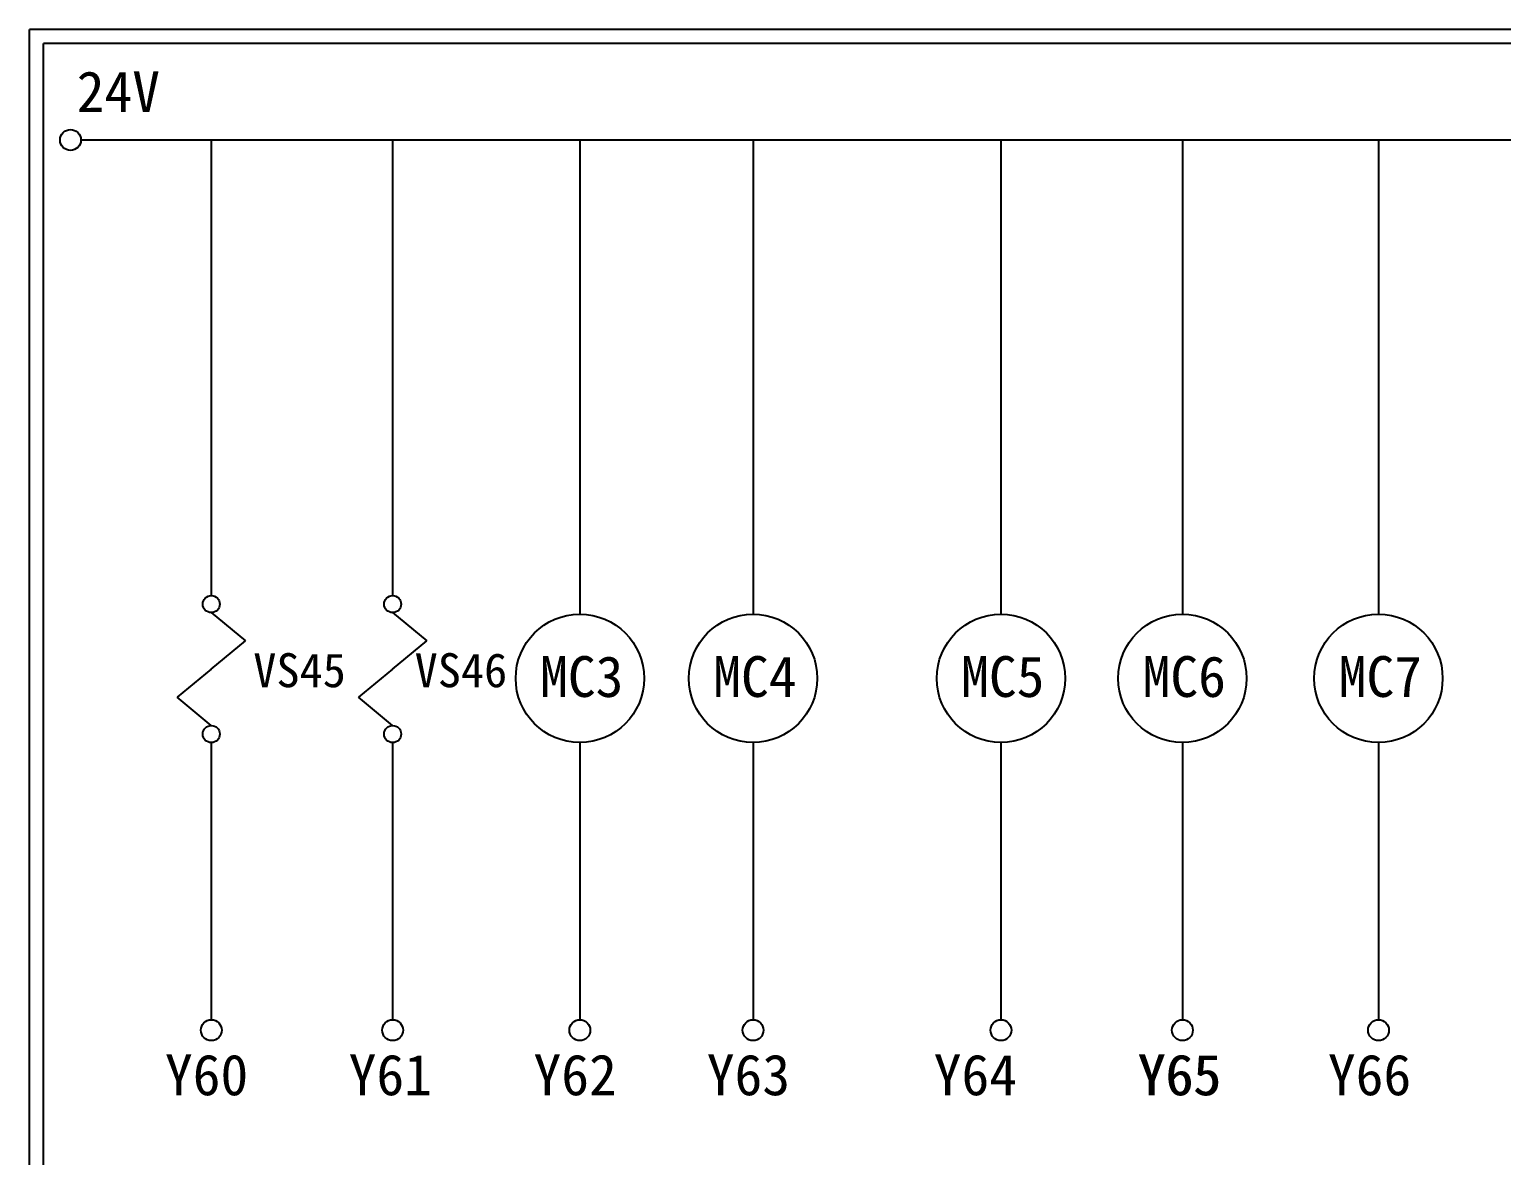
# Model space of a CAD drawing. Extents: x 926 to 1213, y 3 to 207.
# Drawn here: x 925.7 to 1055.6, y 107.6 to 207 of the extents above; entities that cross this region are included whole.
import ezdxf

# ---------------------------------------------------------------- set-up
doc = ezdxf.new("R2010")
doc.units = 0
doc.layers.add('圖框層', color=7, linetype='CONTINUOUS')
doc.layers.add('標尺寸層', color=3, linetype='CONTINUOUS')
doc.styles.add('STSL', font='KAIU.TTF')

msp = doc.modelspace()

# ---------------------------------------------------------------- linework, layer by layer
at = {"layer": '圖框層', "color": 7}
for p, q in [((1212.74, 206.97), (925.74, 206.97)), ((925.74, 3), (925.74, 206.97)), ((1211.49, 205.72), (926.99, 205.72)), ((926.99, 4.25), (926.99, 205.72))]:
    msp.add_line(p, q, dxfattribs=at)
at = {"layer": '標尺寸層', "color": 7}
for p, q in [((930.28, 197.22), (1207.88, 197.22)), ((941.78, 197.22), (941.78, 157.03)), ((957.77, 197.22), (957.77, 157.03)), ((974.28, 197.22), (974.28, 155.39)), ((989.55, 197.22), (989.55, 155.39)), ((1011.41, 197.22), (1011.41, 155.39)), ((1027.41, 197.22), (1027.41, 155.39)), ((1044.7, 197.22), (1044.7, 155.39)), ((941.78, 155.53), (944.78, 153.04)), ((957.77, 155.53), (960.78, 153.04)), ((941.78, 150.55), (944.78, 153.04)), ((957.77, 150.55), (960.78, 153.04)), ((941.78, 150.55), (938.77, 148.06)), ((957.77, 150.55), (954.77, 148.06)), ((941.78, 145.57), (938.77, 148.06)), ((957.77, 145.57), (954.77, 148.06)), ((941.78, 144.07), (941.78, 119.62)), ((957.77, 144.07), (957.77, 119.62)), ((974.28, 144.07), (974.28, 119.62)), ((989.55, 144.07), (989.55, 119.62)), ((1011.41, 144.07), (1011.41, 119.62)), ((1027.41, 144.07), (1027.41, 119.62)), ((1044.7, 144.07), (1044.7, 119.62))]:
    msp.add_line(p, q, dxfattribs=at)
for centre, radius in [((929.36, 197.22), 0.92), ((941.78, 156.28), 0.751), ((957.77, 156.28), 0.751), ((974.28, 149.73), 5.66), ((989.55, 149.73), 5.66), ((1011.41, 149.73), 5.66), ((1027.41, 149.73), 5.66), ((1044.7, 149.73), 5.66), ((941.78, 144.82), 0.751), ((957.77, 144.82), 0.751), ((941.78, 118.7), 0.92), ((957.77, 118.7), 0.92), ((974.28, 118.7), 0.92), ((989.55, 118.7), 0.92), ((1011.41, 118.7), 0.92), ((1027.41, 118.7), 0.92), ((1044.7, 118.7), 0.92)]:
    msp.add_circle(centre, radius, dxfattribs=at)

# ---------------------------------------------------------------- texts
at = {"layer": '圖框層', "color": 4, "style": 'STSL'}
for s, height, p in [('24V', 3.6, (929.91, 199.68)), ('VS45', 3, (945.48, 148.95)), ('VS46', 3, (959.71, 148.95)), ('MC3', 3.6, (970.77, 148.09)), ('MC4', 3.6, (986.04, 148.09)), ('MC5', 3.6, (1007.9, 148.09)), ('MC6', 3.6, (1023.9, 148.09)), ('MC7', 3.6, (1041.19, 148.09)), ('Y60', 3.6, (937.69, 112.96)), ('Y61', 3.6, (953.89, 112.96)), ('Y62', 3.6, (970.19, 112.96)), ('Y63', 3.6, (985.47, 112.96)), ('Y64', 3.6, (1005.48, 112.96)), ('Y65', 3.6, (1023.45, 112.96)), ('Y65', 3.6, (1023.52, 112.96)), ('Y66', 3.6, (1040.24, 112.96))]:
    msp.add_text(s, height=height, dxfattribs=at).set_placement(p)

doc.saveas('drawing.dxf')
